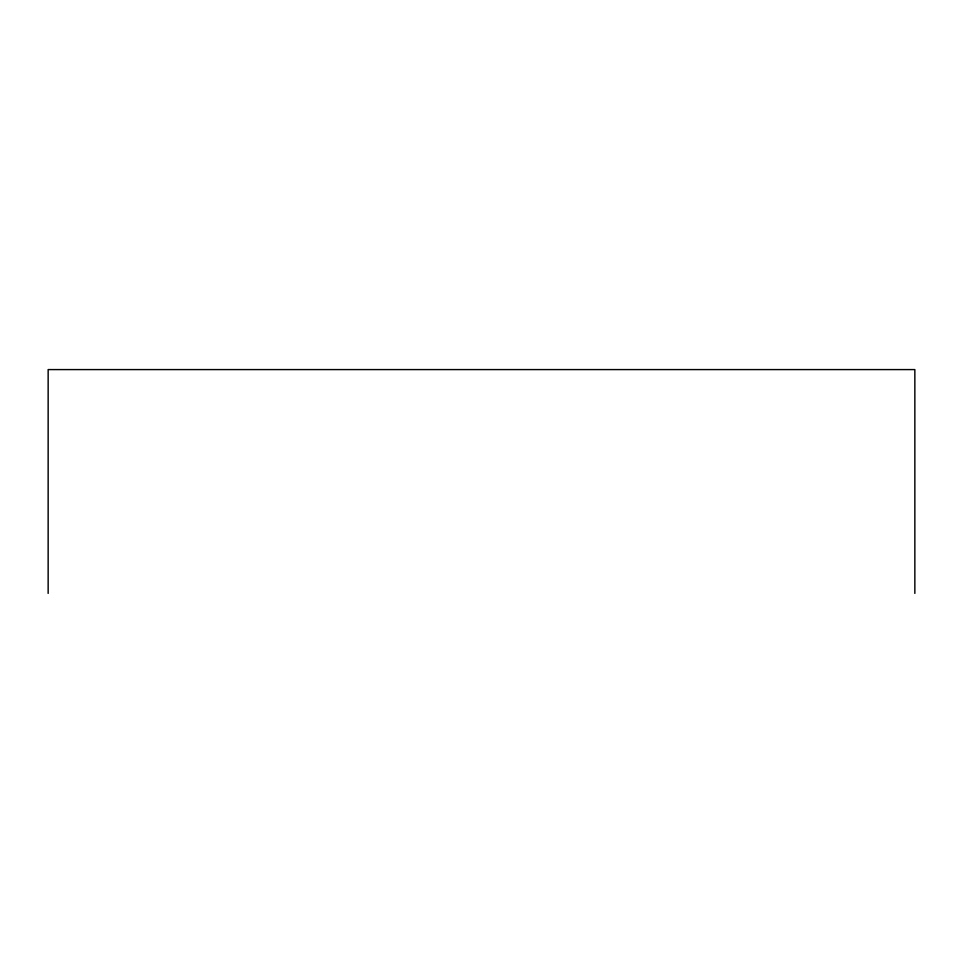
<?xml version="1.0" encoding="UTF-8"?>
<svg xmlns="http://www.w3.org/2000/svg" width="963" height="963" viewBox="0 0 963 963"><rect width="100%" height="100%" fill="white"/><g stroke="black" fill="none" stroke-linecap="round" stroke-linejoin="round"><path stroke-width="1.44" d="M914.85 593.413L914.85 369.587L48.15 369.587L48.15 593.413"/></g></svg>
